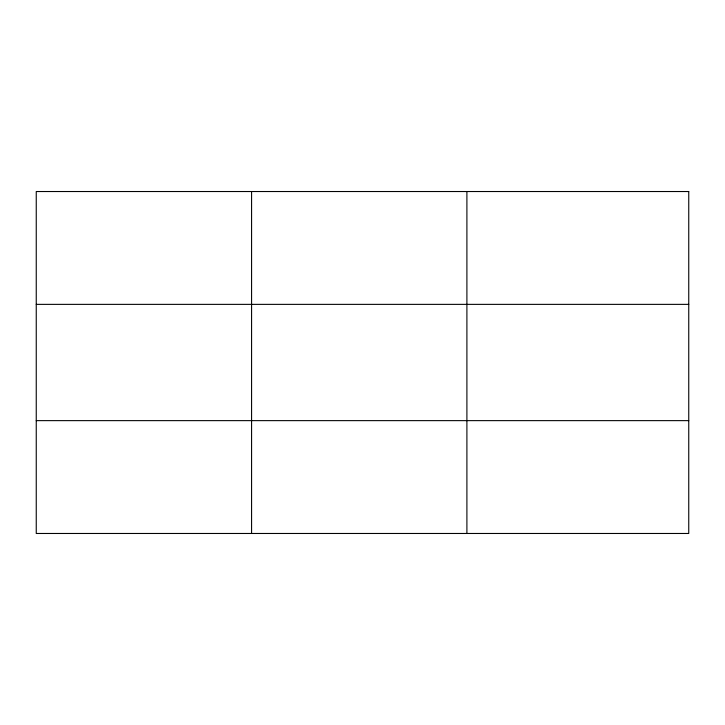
<?xml version="1.0" encoding="UTF-8"?>
<svg xmlns="http://www.w3.org/2000/svg" width="725" height="725" viewBox="0 0 725 725"><rect width="100%" height="100%" fill="white"/><g stroke="black" fill="none" stroke-linecap="round" stroke-linejoin="round"><path stroke-width="1.09" d="M251.575 533.473L251.575 191.527M466.9 533.473L466.9 191.527M36.25 304.364L688.75 304.364M36.25 420.636L688.75 420.636M688.75 191.527L688.75 533.473L36.25 533.473L36.25 191.527L688.75 191.527"/></g></svg>
